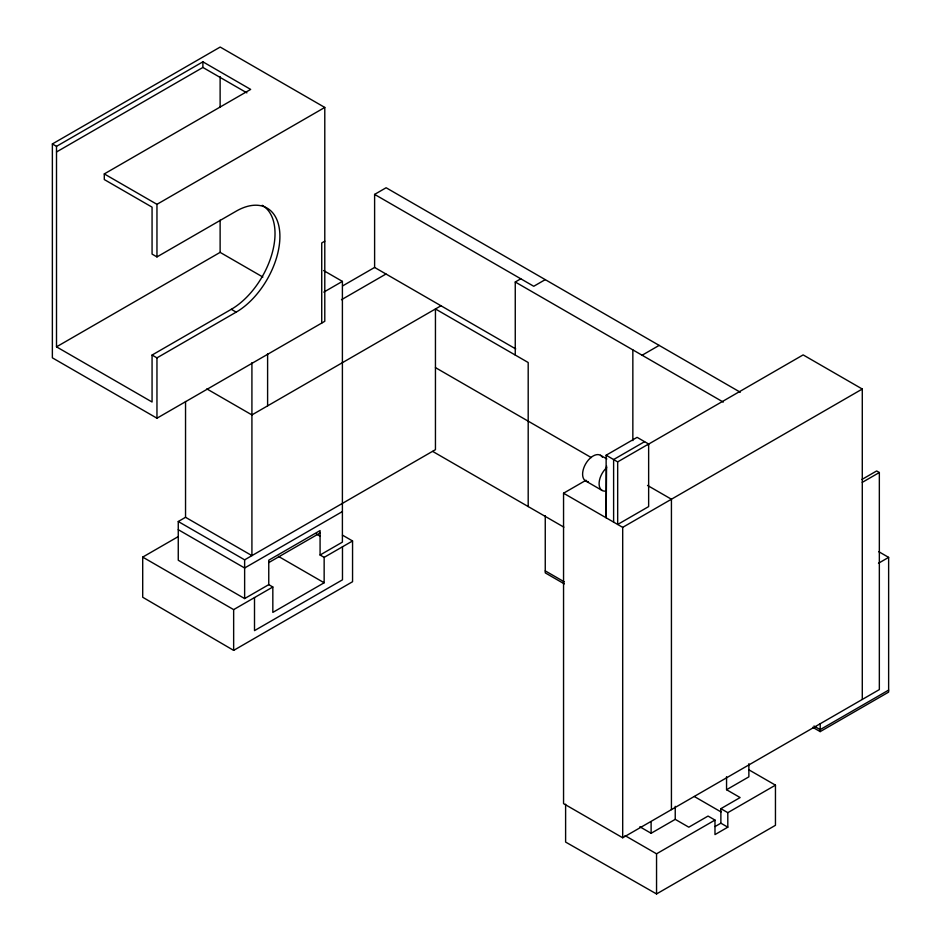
<?xml version="1.0" encoding="UTF-8"?>
<svg xmlns="http://www.w3.org/2000/svg" width="941" height="941" viewBox="0 0 941 941"><rect width="100%" height="100%" fill="white"/><g stroke="black" fill="none" stroke-linecap="round" stroke-linejoin="round"><path stroke-width="1.41" d="M606.557 465.901L606.133 517.797L606.133 455.221L637.104 437.342L648.643 444.011L648.643 506.587L617.672 524.466L617.672 461.89L648.643 444.011M52.367 143.949L220.194 47.05L324.786 107.439L324.786 321.304L156.959 418.204L52.367 357.827L52.367 143.949L56.507 146.337L202.891 61.824L250.671 89.407L104.286 173.92L104.286 179.555L152.066 207.149L152.066 254.094L156.959 256.917L236.191 211.172A61.824 35.687 -60 0 1 279.9 236.414A61.824 35.687 -60 0 1 236.191 312.13L156.959 357.874L152.066 355.051L152.066 402.007L56.507 346.841L56.507 146.337M56.507 151.971L202.891 67.458L246.895 92.865M104.286 173.92L156.959 204.326L324.786 107.439M56.507 346.841L220.123 252.376L262.868 277.054M515.727 348.923L374.612 267.444L374.612 194.399L386.116 187.753L740.308 392.244M324.786 241.19L321.728 242.954L321.728 323.081M152.066 355.051L231.298 309.307A61.824 35.687 -60 0 0 271.69 254.835A61.824 35.687 -60 0 0 262.21 205.291M323.81 292.122L342.395 281.394L342.395 542.134L320.081 555.014L320.081 530.559L268.761 560.189L268.761 584.643L244.636 598.57L178.261 560.248L178.261 521.514L185.542 517.303L251.917 555.625L251.917 362.661M342.665 285.888L374.612 267.444M341.465 299.72L385.998 274.019M440.988 305.766L251.917 414.922L206.832 388.892M515.256 355.051L515.256 282.006L520.796 278.795M545.251 279.63L533.747 286.276L374.612 194.399M342.453 535.135L352.557 540.969L352.557 581.726L233.65 650.384L142.703 597.253L142.703 557.107L178.272 536.582M178.261 521.514L244.636 559.836L435.448 449.669L435.448 308.966L528.195 362.52L528.195 506.564M342.395 511.563L244.636 567.999L178.261 529.677M268.761 562.589L320.081 532.959M642.103 355.239L659.159 345.394M142.703 557.107L233.65 609.615L272.831 586.996L272.831 612.403L324.151 582.773L324.151 557.366L352.557 540.969M644.585 441.67L613.614 459.549L613.614 522.126M862.027 479.404L876.647 470.959L879.341 472.511L879.341 689.6L622.695 837.772L563.553 803.626L563.553 493.213L586.043 480.228M647.608 444.693L803.143 354.898L862.285 389.033L862.285 699.445M563.553 493.213L622.695 527.36L862.285 389.033M862.285 482.357L879.341 472.511M878.494 563.236L888.633 557.378L888.633 692.106L820.199 731.616L812.742 727.311M888.633 690.106L820.199 729.616L813.977 726.029M639.845 826.763L651.113 833.279L675.238 819.352L688.8 827.186L708.044 816.07L714.984 820.07L714.984 834.596L727.805 827.186L727.805 812.671L775.455 785.159L775.455 825.304L656.547 893.95L565.612 842.066L565.612 804.214M726.558 776.701L726.558 789.722L748.871 776.843L748.871 763.739M727.805 827.186L720.877 823.187L720.877 808.66L740.12 797.556L726.558 789.722M624.977 835.573L656.547 853.805L714.984 820.07M715.042 826.551L720.877 823.187M515.256 282.006L723.264 402.089M878.694 551.638L888.633 557.378M323.645 270.561L342.395 281.394M606.133 455.221L617.672 461.89M600.499 455.291L606.839 458.949M647.514 485.427L671.427 499.224L671.427 809.636M435.448 367.613L591.242 457.561M585.678 480.957L602.158 490.473M231.298 309.307L236.191 312.13M432.719 451.433L563.847 527.136M545.251 570.881L564.341 581.891M564.341 583.902L545.251 572.881L545.251 515.621M748.93 769.844L775.455 785.159M316.317 534.029L320.081 536.205M320.081 555.014L324.151 557.366M720.877 808.66L727.805 812.671M278.43 556.378L324.151 582.773M694.293 796.498L721.018 811.93M268.761 584.643L272.831 586.996M820.199 723.794L820.199 731.616M675.238 806.331L675.238 819.352M656.547 853.805L656.547 893.95M651.113 821.622L651.113 833.279M632.846 349.899L632.846 440.611M622.695 527.36L622.695 837.772M342.477 546.792L342.477 579.821L254.505 630.623L254.505 597.582M267.609 353.604L267.609 405.865M244.636 559.836L244.636 598.57M233.65 609.615L233.65 650.384M220.123 76.562L220.123 107.321M220.123 220.147L220.123 252.376M202.891 61.824L202.891 67.458M185.542 401.513L185.542 517.303M156.959 204.326L156.959 256.917M156.959 357.874L156.959 418.204M604.757 491.167A14.821 8.551 -60 0 1 599.146 482.462A14.821 8.551 -60 0 1 606.686 467.665M588.266 481.651A14.821 8.551 -60 0 1 585.678 463.842A14.821 8.551 -60 0 1 602.393 457.185"/></g></svg>
